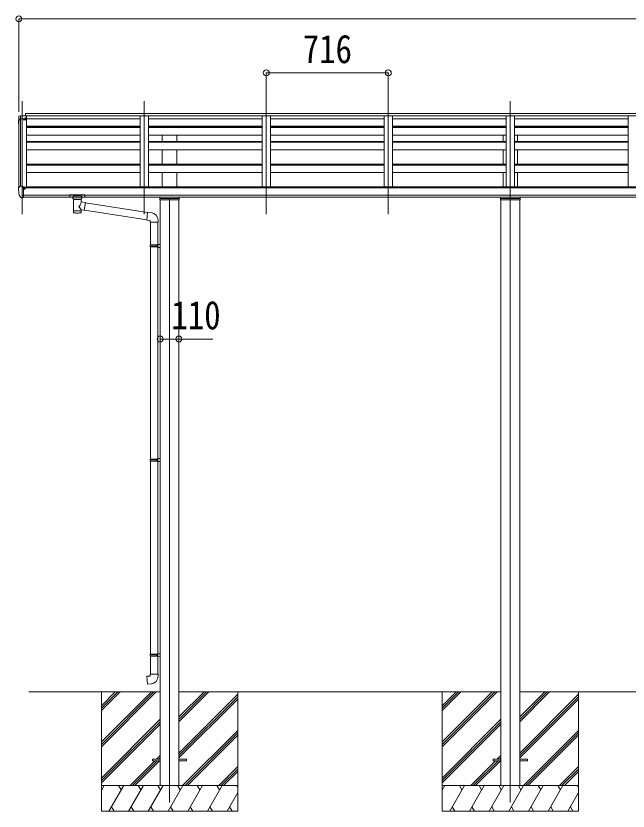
# Model space of a CAD drawing. Units: millimetres at full size, sheet at 1:35. Extents: x -9783 to 9892, y -6828 to 6752.
# Drawn here: x 1713 to 5305, y -4412 to 254 of the extents above; entities that cross this region are included whole.
import ezdxf
from ezdxf.enums import TextEntityAlignment as Align

# ---------------------------------------------------------------- set-up
doc = ezdxf.new("R2010")
doc.units = ezdxf.units.MM
doc.header["$LTSCALE"] = 35
doc.header["$PDMODE"] = 32
doc.header["$PDSIZE"] = 35
for name, color, linetype, lineweight in [('0-0_0', 7, 'Continuous', 9), ('0-1_本体', 4, 'Continuous', 9), ('0-2_部品', 7, 'Continuous', 9), ('0-8_PARTS2', 2, 'Continuous', 9), ('0-A_寸法', 6, 'Continuous', 9)]:
    doc.layers.add(name, color=color, linetype=linetype, lineweight=lineweight)
doc.styles.add('ＭＳ ゴシック', font='')
doc.styles.get('ＭＳ ゴシック').set_extended_font_data('MS Gothic')

msp = doc.modelspace()

# ---------------------------------------------------------------- linework, layer by layer
at = {"layer": '0-0_0'}
for p, q in [((1788.05, -3711.52), (2559.05, -3711.52)), ((2214.05, -3711.52), (2214.05, -4411.52)), ((2214.05, -4005.7), (2508.23, -3711.52)), ((2214.05, -4019.84), (2522.37, -3711.52)), ((2214.05, -4033.98), (2536.51, -3711.52)), ((2214.05, -3821.85), (2324.38, -3711.52)), ((2214.05, -3807.71), (2310.24, -3711.52)), ((2214.05, -3793.57), (2296.1, -3711.52)), ((2669.05, -3887.35), (2844.88, -3711.52)), ((2669.05, -3873.21), (2830.74, -3711.52)), ((2669.05, -3859.07), (2816.6, -3711.52)), ((2669.05, -3711.52), (4559.05, -3711.52)), ((2669.05, -4071.2), (3014.05, -3726.2)), ((3014.05, -3711.52), (3014.05, -4411.52)), ((4214.05, -3711.52), (4214.05, -4411.52)), ((4214.05, -4005.7), (4508.23, -3711.52)), ((4214.05, -4019.84), (4522.37, -3711.52)), ((4214.05, -4033.98), (4536.51, -3711.52)), ((4214.05, -3821.85), (4324.38, -3711.52)), ((4214.05, -3807.71), (4310.24, -3711.52)), ((4214.05, -3793.57), (4296.1, -3711.52)), ((4669.05, -3887.35), (4844.88, -3711.52)), ((4669.05, -3873.21), (4830.74, -3711.52)), ((4669.05, -3859.07), (4816.6, -3711.52)), ((4669.05, -3711.52), (6559.05, -3711.52)), ((4669.05, -4071.2), (5014.05, -3726.2)), ((5014.05, -3711.52), (5014.05, -4411.52)), ((2669.05, -4085.34), (3014.05, -3740.34)), ((2669.05, -4099.48), (3014.05, -3754.49)), ((4669.05, -4085.34), (5014.05, -3740.34)), ((4669.05, -4099.48), (5014.05, -3754.49)), ((2214.05, -4217.83), (2559.05, -3872.83)), ((2214.05, -4231.97), (2559.05, -3886.97)), ((2214.05, -4246.12), (2559.05, -3901.12)), ((4214.05, -4217.83), (4559.05, -3872.83)), ((4214.05, -4231.97), (4559.05, -3886.97)), ((4214.05, -4246.12), (4559.05, -3901.12)), ((2690.86, -4261.52), (3014.05, -3938.33)), ((2705, -4261.52), (3014.05, -3952.47)), ((4690.86, -4261.52), (5014.05, -3938.33)), ((4705, -4261.52), (5014.05, -3952.47)), ((2719.14, -4261.52), (3014.05, -3966.62)), ((4719.14, -4261.52), (5014.05, -3966.62)), ((2536.99, -4107.02), (2559.05, -4084.96)), ((2551.13, -4107.02), (2559.05, -4099.11)), ((4536.99, -4107.02), (4559.05, -4084.96)), ((4551.13, -4107.02), (4559.05, -4099.11)), ((2382.49, -4261.52), (2527.99, -4116.02)), ((2396.63, -4261.52), (2542.13, -4116.02)), ((2410.77, -4261.52), (2556.27, -4116.02)), ((2902.99, -4261.52), (3014.05, -4150.46)), ((4382.49, -4261.52), (4527.99, -4116.02)), ((4396.63, -4261.52), (4542.13, -4116.02)), ((4410.77, -4261.52), (4556.27, -4116.02)), ((4902.99, -4261.52), (5014.05, -4150.46)), ((2917.13, -4261.52), (3014.05, -4164.61)), ((2931.27, -4261.52), (3014.05, -4178.75)), ((4917.13, -4261.52), (5014.05, -4164.61)), ((4931.27, -4261.52), (5014.05, -4178.75)), ((3014.05, -4261.52), (2214.05, -4261.52)), ((2214.05, -4289.02), (2229.93, -4261.52)), ((2258.79, -4411.52), (2345.4, -4261.52)), ((2330.4, -4287.5), (2315.4, -4261.52)), ((2374.26, -4411.52), (2460.87, -4261.52)), ((2445.87, -4287.5), (2430.86, -4261.52)), ((2489.73, -4411.52), (2576.34, -4261.52)), ((2561.34, -4287.5), (2546.34, -4261.52)), ((2605.2, -4411.52), (2691.81, -4261.52)), ((2676.81, -4287.5), (2661.81, -4261.52)), ((2720.67, -4411.52), (2807.28, -4261.52)), ((2792.28, -4287.5), (2777.28, -4261.52)), ((2836.15, -4411.52), (2922.75, -4261.52)), ((2892.75, -4261.52), (2907.75, -4287.5)), ((3008.22, -4261.52), (3014.05, -4271.62)), ((5014.05, -4261.52), (4214.05, -4261.52)), ((4214.05, -4289.02), (4229.93, -4261.52)), ((4258.79, -4411.52), (4345.4, -4261.52)), ((4330.4, -4287.5), (4315.4, -4261.52)), ((4374.26, -4411.52), (4460.87, -4261.52)), ((4445.87, -4287.5), (4430.86, -4261.52)), ((4489.73, -4411.52), (4576.34, -4261.52)), ((4561.34, -4287.5), (4546.34, -4261.52)), ((4605.2, -4411.52), (4691.81, -4261.52)), ((4676.81, -4287.5), (4661.81, -4261.52)), ((4720.67, -4411.52), (4807.28, -4261.52)), ((4792.28, -4287.5), (4777.28, -4261.52)), ((4836.15, -4411.52), (4922.75, -4261.52)), ((4892.75, -4261.52), (4907.75, -4287.5)), ((5008.22, -4261.52), (5014.05, -4271.62)), ((2951.61, -4411.52), (3014.05, -4303.38)), ((4951.61, -4411.52), (5014.05, -4303.38)), ((2273.79, -4385.54), (2288.79, -4411.52)), ((2389.26, -4385.54), (2404.26, -4411.52)), ((2504.73, -4385.54), (2519.73, -4411.52)), ((2620.2, -4385.54), (2635.2, -4411.52)), ((2735.67, -4385.54), (2750.67, -4411.52)), ((2851.14, -4385.54), (2866.14, -4411.52)), ((2966.61, -4385.54), (2981.61, -4411.52)), ((4273.79, -4385.54), (4288.79, -4411.52)), ((4389.26, -4385.54), (4404.26, -4411.52)), ((4504.73, -4385.54), (4519.73, -4411.52)), ((4620.2, -4385.54), (4635.2, -4411.52)), ((4735.67, -4385.54), (4750.67, -4411.52)), ((4851.14, -4385.54), (4866.14, -4411.52)), ((4966.61, -4385.54), (4981.61, -4411.52)), ((2214.05, -4411.52), (3014.05, -4411.52)), ((4214.05, -4411.52), (5014.05, -4411.52))]:
    msp.add_line(p, q, dxfattribs=at)
at = {"layer": '0-1_本体'}
for p, q in [((1730.06, -334.15), (1730.05, -751.86)), ((1731, -333.26), (1738.83, -332.85)), ((1739.05, -332.93), (1739.05, -745.31)), ((1739.13, -333.04), (1739.75, -334.66)), ((7461.05, -332.84), (1769.55, -332.84)), ((1775.05, -332.84), (1775.05, -755.14)), ((1775.05, -349.38), (2441.05, -349.38)), ((2441.05, -332.84), (2441.05, -748.72)), ((2441.05, -332.84), (2491.05, -332.84)), ((2491.05, -332.84), (2491.05, -748.72)), ((2491.05, -349.38), (3157.05, -349.38)), ((3157.05, -332.84), (3157.05, -748.72)), ((3157.05, -332.84), (3207.05, -332.84)), ((3207.05, -332.84), (3207.05, -748.72)), ((3207.05, -349.38), (3873.05, -349.38)), ((3873.05, -332.84), (3873.05, -748.72)), ((3873.05, -332.84), (3923.05, -332.84)), ((3923.05, -332.84), (3923.05, -748.72)), ((3923.05, -349.38), (4589.05, -349.38)), ((4589.05, -332.84), (4589.05, -748.72)), ((4589.05, -332.84), (4639.05, -332.84)), ((4639.05, -332.84), (4639.05, -748.72)), ((4639.05, -349.38), (5305.05, -349.38)), ((5305.05, -332.84), (5305.05, -748.72)), ((5305.05, -332.84), (5355.05, -332.84)), ((1775.05, -392.96), (2441.05, -392.96)), ((1775.05, -395.34), (2441.05, -395.34)), ((2441.05, -398.32), (1775.05, -398.32)), ((2441.05, -400.9), (1775.05, -400.9)), ((2491.05, -392.96), (3157.05, -392.96)), ((2491.05, -395.34), (3157.05, -395.34)), ((3157.05, -398.32), (2491.05, -398.32)), ((3157.05, -400.9), (2491.05, -400.9)), ((2571.55, -398.32), (2571.55, -395.34)), ((2656.55, -398.32), (2656.55, -395.34)), ((3207.05, -392.96), (3873.05, -392.96)), ((3207.05, -395.34), (3873.05, -395.34)), ((3873.05, -398.32), (3207.05, -398.32)), ((3873.05, -400.9), (3207.05, -400.9)), ((3923.05, -392.96), (4589.05, -392.96)), ((3923.05, -395.34), (4589.05, -395.34)), ((4589.05, -398.32), (3923.05, -398.32)), ((4589.05, -400.9), (3923.05, -400.9)), ((4571.55, -398.32), (4571.55, -395.34)), ((4639.05, -392.96), (5305.05, -392.96)), ((4639.05, -395.34), (5305.05, -395.34)), ((5305.05, -398.32), (4639.05, -398.32)), ((5305.05, -400.9), (4639.05, -400.9)), ((4656.55, -398.32), (4656.55, -395.34)), ((2441.05, -445.68), (1775.05, -445.68)), ((3157.05, -445.68), (2491.05, -445.68)), ((2571.55, -481.66), (2571.55, -445.68)), ((2656.55, -481.66), (2656.55, -445.68)), ((3873.05, -445.68), (3207.05, -445.68)), ((4589.05, -445.68), (3923.05, -445.68)), ((4571.55, -481.66), (4571.55, -445.68)), ((5305.05, -445.68), (4639.05, -445.68)), ((4656.55, -481.66), (4656.55, -445.68)), ((2441.05, -481.66), (1775.05, -481.66)), ((2441.05, -486.46), (1775.05, -486.46)), ((3157.05, -481.66), (2491.05, -481.66)), ((3157.05, -486.46), (2491.05, -486.46)), ((3873.05, -481.66), (3207.05, -481.66)), ((3873.05, -486.46), (3207.05, -486.46)), ((4589.05, -481.66), (3923.05, -481.66)), ((4589.05, -486.46), (3923.05, -486.46)), ((5305.05, -481.66), (4639.05, -481.66)), ((5305.05, -486.46), (4639.05, -486.46)), ((2441.05, -530.75), (1775.05, -530.75)), ((3157.05, -530.75), (2491.05, -530.75)), ((2571.55, -614.94), (2571.55, -530.75)), ((2656.55, -614.94), (2656.55, -530.75)), ((3873.05, -530.75), (3207.05, -530.75)), ((4589.05, -530.75), (3923.05, -530.75)), ((4571.55, -614.94), (4571.55, -530.75)), ((5305.05, -530.75), (4639.05, -530.75)), ((4656.55, -614.94), (4656.55, -530.75)), ((2441.05, -614.94), (1775.05, -614.94)), ((2441.05, -621.79), (1775.05, -621.79)), ((3157.05, -614.94), (2491.05, -614.94)), ((3157.05, -621.79), (2491.05, -621.79)), ((3873.05, -614.94), (3207.05, -614.94)), ((3873.05, -621.79), (3207.05, -621.79)), ((4589.05, -614.94), (3923.05, -614.94)), ((4589.05, -621.79), (3923.05, -621.79)), ((5305.05, -614.94), (4639.05, -614.94)), ((5305.05, -621.79), (4639.05, -621.79)), ((2441.05, -665.39), (1775.05, -665.39)), ((3157.05, -665.39), (2491.05, -665.39)), ((2571.55, -748.72), (2571.55, -665.39)), ((2656.55, -748.72), (2656.55, -665.39)), ((3873.05, -665.39), (3207.05, -665.39)), ((4589.05, -665.39), (3923.05, -665.39)), ((4571.55, -748.72), (4571.55, -665.39)), ((5305.05, -665.39), (4639.05, -665.39)), ((4656.55, -748.72), (4656.55, -665.39)), ((1756.55, -755.14), (7471.55, -755.14)), ((1775.05, -748.72), (1775.05, -748.72)), ((1780.05, -748.72), (1780.05, -755.14)), ((7448.05, -748.72), (1780.05, -748.72)), ((1756.55, -796.65), (7471.55, -796.65)), ((1756.55, -808.56), (7471.55, -808.56)), ((2559.05, -825.49), (2559.05, -4261.52)), ((2669.05, -825.49), (2669.05, -4261.52)), ((4559.05, -825.49), (4559.05, -4261.52)), ((4669.05, -825.49), (4669.05, -4261.52))]:
    msp.add_line(p, q, dxfattribs=at)
for points in [[(7461.05, -318.39), (1769.55, -318.39), (1769.55, -332.84)], [(1739.75, -745.31), (1739.75, -332.84), (1775.05, -332.84)]]:
    msp.add_lwpolyline(points, dxfattribs=at)
msp.add_circle((1764.02, -759.81), 3, dxfattribs=at)
for centre, radius, start, end in [((1731.05, -334.26), 1, 93, 173.76966), ((1738.85, -333.15), 0.301, 21.06327, 92.86679)]:
    msp.add_arc(centre, radius, start, end, dxfattribs=at)
at = {"layer": '0-2_部品', "color": 4}
for p, q in [((1728.05, -359.62), (1728.05, -360.25)), ((1734.96, -350.81), (1730.89, -356.62)), ((1738.05, -350.25), (1735.72, -350.39)), ((1738.05, -350.25), (1756.55, -350.25)), ((1750.05, -358.32), (1750.05, -350.25)), ((1756.55, -350.25), (1766.55, -350.33)), ((1756.55, -358.32), (1756.55, -355.43)), ((1766.55, -355.43), (1756.55, -355.43)), ((1766.55, -355.43), (1766.55, -350.33)), ((1767.05, -343.88), (1767.05, -358.32)), ((1767.05, -343.88), (1769.55, -343.88)), ((1768.05, -343.88), (1768.05, -358.32)), ((1734.96, -745.93), (1730.89, -751.74)), ((1750.05, -813.86), (1750.05, -745.36)), ((1751.55, -746.28), (1750.05, -746.28)), ((1751.55, -746.28), (1751.55, -752.45)), ((1728.05, -754.73), (1728.05, -755.36)), ((1756.55, -755.1), (1750.05, -754.7)), ((1761.22, -747.78), (1751.55, -747.06)), ((1751.55, -750.05), (1765.55, -750.1)), ((1761.02, -760.28), (1761.55, -760.28)), ((1761.55, -760.28), (1761.85, -760.28)), ((1762.05, -750.09), (1762.05, -748.19)), ((1766.55, -751.21), (1766.55, -755.19)), ((1742.43, -812.05), (1732.68, -796.67)), ((1748.55, -813.77), (1744.84, -813.54)), ((1748.55, -813.77), (1750.05, -813.86)), ((1750.05, -811.66), (1750.55, -811.66)), ((1750.55, -811.66), (1751.05, -810.66)), ((1756.55, -810.66), (1751.05, -810.66)), ((2560.05, -816.24), (2668.05, -816.24)), ((4560.05, -816.24), (4668.05, -816.24)), ((2514.05, -4107.02), (2514.05, -4116.02)), ((2559.05, -4107.02), (2514.05, -4107.02)), ((2559.05, -4116.02), (2514.05, -4116.02)), ((2714.05, -4107.02), (2669.05, -4107.02)), ((2714.05, -4116.02), (2669.05, -4116.02)), ((2714.05, -4107.02), (2714.05, -4116.02)), ((4514.05, -4107.02), (4514.05, -4116.02)), ((4559.05, -4107.02), (4514.05, -4107.02)), ((4559.05, -4116.02), (4514.05, -4116.02)), ((4714.05, -4107.02), (4669.05, -4107.02)), ((4714.05, -4116.02), (4669.05, -4116.02)), ((4714.05, -4107.02), (4714.05, -4116.02))]:
    msp.add_line(p, q, dxfattribs=at)
at = {"layer": '0-2_部品'}
for p, q in [((2029.55, -796.86), (2029.55, -807.62)), ((2029.55, -797.05), (2029.55, -798.6)), ((2031.55, -796.2), (2114.55, -796.2)), ((2031.55, -798.38), (2114.55, -798.38)), ((2031.55, -808.29), (2046.05, -808.29)), ((2046.05, -815.1), (2046.05, -804.82)), ((2050.15, -819.6), (2050.13, -899.89)), ((2095.95, -837.17), (2095.95, -819.58)), ((2121.17, -841.08), (2095.95, -837.16)), ((2100.05, -815.1), (2100.05, -804.82)), ((2100.05, -808.29), (2114.55, -808.29)), ((2116.55, -796.86), (2116.55, -807.62)), ((2095.97, -899.89), (2095.95, -883.26)), ((2095.95, -883.51), (2114.15, -886.33)), ((2121.17, -841.08), (2114.15, -886.33)), ((2481.32, -941.51), (2114.42, -884.59)), ((2484.98, -899.58), (2120.86, -843.09)), ((2505.97, -899.7), (2485.13, -897.88)), ((2501.05, -955.45), (2547.05, -955.45)), ((2503.05, -955.45), (2503.05, -1089.44)), ((2545.05, -955.45), (2545.05, -1086.88)), ((2547.05, -955.45), (2547.05, -944.53)), ((2501.05, -1091.44), (2502.05, -1089.44)), ((2501.05, -1091.44), (2545.05, -1091.44)), ((2501.05, -1091.44), (2501.05, -1099.44)), ((2501.05, -1099.44), (2545.05, -1099.44)), ((2501.05, -1099.44), (2502.05, -1101.44)), ((2502.05, -1089.44), (2545.05, -1089.44)), ((2502.05, -1101.44), (2545.05, -1101.44)), ((2503.05, -1101.44), (2503.05, -2345.63)), ((2540.57, -1091.44), (2540.14, -1089.44)), ((2543.05, -1086.94), (2559.05, -1086.47)), ((2543.05, -1088.94), (2543.05, -1086.94)), ((2543.05, -1088.94), (2545.05, -1088.94)), ((2543.05, -1103.94), (2543.05, -1101.94)), ((2543.05, -1103.94), (2559.05, -1104.41)), ((2545.05, -1104), (2545.05, -2343.07)), ((2559.05, -1086.47), (2559.05, -1104.41)), ((2501.05, -2347.63), (2502.05, -2345.63)), ((2501.05, -2347.63), (2545.05, -2347.63)), ((2501.05, -2347.63), (2501.05, -2355.63)), ((2501.05, -2355.63), (2545.05, -2355.63)), ((2501.05, -2355.63), (2502.05, -2357.63)), ((2502.05, -2345.63), (2545.05, -2345.63)), ((2502.05, -2357.63), (2545.05, -2357.63)), ((2503.05, -2357.63), (2503.05, -3490.79)), ((2540.57, -2347.63), (2540.14, -2345.63)), ((2543.05, -2343.13), (2559.05, -2342.66)), ((2543.05, -2345.13), (2543.05, -2343.13)), ((2543.05, -2345.13), (2545.05, -2345.13)), ((2543.05, -2360.13), (2543.05, -2358.13)), ((2543.05, -2360.13), (2559.05, -2360.6)), ((2545.05, -2360.19), (2545.05, -3488.23)), ((2559.05, -2342.66), (2559.05, -2360.6)), ((2501.05, -3492.79), (2502.05, -3490.79)), ((2501.05, -3492.79), (2545.05, -3492.79)), ((2501.05, -3492.79), (2501.05, -3500.79)), ((2502.05, -3490.79), (2545.05, -3490.79)), ((2540.57, -3492.79), (2540.14, -3490.79)), ((2543.05, -3488.29), (2559.05, -3487.82)), ((2543.05, -3490.29), (2543.05, -3488.29)), ((2543.05, -3490.29), (2545.05, -3490.29)), ((2559.05, -3487.82), (2559.05, -3505.76)), ((2501.05, -3500.79), (2545.05, -3500.79)), ((2501.05, -3500.79), (2502.05, -3502.79)), ((2502.05, -3502.79), (2545.05, -3502.79)), ((2503.05, -3502.79), (2503.05, -3608.93)), ((2543.05, -3505.29), (2543.05, -3503.29)), ((2543.05, -3505.29), (2559.05, -3505.76)), ((2545.05, -3505.35), (2545.05, -3608.93)), ((2501.05, -3608.93), (2547.05, -3608.93)), ((2501.05, -3618.93), (2501.05, -3608.93)), ((2547.05, -3608.93), (2547.05, -3619.84))]:
    msp.add_line(p, q, dxfattribs=at)
at = {"layer": '0-2_部品', "color": 4}
for points in [[(1750.05, -745.36), (1738.05, -745.36), (1735.72, -745.5)], [(1756.55, -810.66), (1756.55, -752.45), (1751.55, -752.45)], [(1761.22, -747.78), (1761.39, -747.8), (1761.55, -747.83), (1761.69, -747.87), (1761.82, -747.92), (1761.92, -747.98), (1761.99, -748.05), (1762.04, -748.12), (1762.05, -748.19)], [(1761.85, -759.09), (1761.85, -760.28), (1766.55, -760.28)], [(1766.55, -758.66), (1766.55, -760.28), (1767.02, -760.28)], [(1750.05, -799.97), (1753.21, -799.56), (1756.55, -799.13)], [(2671.05, -808.56), (2671.05, -825.49), (2557.05, -825.49), (2557.05, -808.56)], [(4671.05, -808.56), (4671.05, -825.49), (4557.05, -825.49), (4557.05, -808.56)]]:
    msp.add_lwpolyline(points, dxfattribs=at)
at = {"layer": '0-2_部品'}
for points in [[(2029.55, -796.86), (2029.59, -796.67), (2029.67, -796.53), (2029.77, -796.44), (2029.87, -796.38), (2029.99, -796.33), (2030.28, -796.27), (2030.77, -796.22), (2031.31, -796.2), (2031.55, -796.2)], [(2029.55, -807.62), (2029.59, -807.82), (2029.67, -807.96), (2029.77, -808.05), (2029.87, -808.11), (2029.99, -808.16), (2030.28, -808.22), (2030.77, -808.26), (2031.31, -808.28), (2031.55, -808.29)], [(2046.09, -815.04), (2046.06, -815.39), (2046.31, -816.35), (2046.83, -817.23), (2047.63, -818.07), (2048.75, -818.87), (2050.15, -819.6)], [(2095.95, -819.58), (2096.18, -819.49), (2097.54, -818.75), (2098.65, -817.91), (2099.41, -817.04), (2099.87, -816.14), (2100.04, -815.26)], [(2114.55, -796.2), (2114.9, -796.2), (2115.43, -796.23), (2115.88, -796.28), (2116.18, -796.36), (2116.35, -796.46), (2116.47, -796.59), (2116.54, -796.77), (2116.55, -796.86)], [(2114.55, -808.29), (2114.9, -808.28), (2115.43, -808.26), (2115.88, -808.21), (2116.18, -808.13), (2116.35, -808.03), (2116.47, -807.89), (2116.54, -807.71), (2116.55, -807.62)], [(2485.13, -897.88), (2481.12, -943.7), (2501.05, -945.45), (2501.05, -955.45)], [(2540.57, -1091.44), (2540.57, -1099.44), (2540.14, -1101.44)], [(2543.05, -1101.94), (2545.05, -1101.94), (2545.05, -1088.94)], [(2540.57, -2347.63), (2540.57, -2355.63), (2540.14, -2357.63)], [(2543.05, -2358.13), (2545.05, -2358.13), (2545.05, -2345.13)], [(2540.57, -3492.79), (2540.57, -3500.79), (2540.14, -3502.79)], [(2543.05, -3503.29), (2545.05, -3503.29), (2545.05, -3490.29)], [(2505.97, -3664.67), (2485.13, -3666.5), (2481.12, -3620.67), (2501.05, -3618.93)]]:
    msp.add_lwpolyline(points, dxfattribs=at)
at = {"layer": '0-2_部品', "color": 4}
for centre, radius, start, end in [((1731.05, -359.62), 3, 93, 180), ((1930.05, -360.25), 202, 180, 188.08549), ((1735.78, -351.39), 1, 93.5, 145), ((1735.78, -746.5), 1, 93.5, 145), ((1731.05, -754.73), 3, 93, 180), ((1920.54, -755.36), 192.49, 180.0008, 192.1233), ((1764.05, -760.28), 2.5, 151.64236, 180), ((1764.05, -760.28), 2.5, 0, 151.64236), ((1735.28, -795.17), 3, 191.83348, 210), ((1745.02, -810.55), 3, 210, 266.5)]:
    msp.add_arc(centre, radius, start, end, dxfattribs=at)
at = {"layer": '0-2_部品'}
for centre, start, end in [((2502.05, -944.53), 0, 85), ((2502.05, -3619.84), 275, 0)]:
    msp.add_arc(centre, 45, start, end, dxfattribs=at)
at = {"layer": '0-2_部品', "color": 4}
msp.add_ellipse((1765.55, -751.21), major_axis=(-0.02, 1.1), ratio=0.906239, start_param=4.6917496, end_param=6.2625459, dxfattribs=at)
at = {"layer": '0-2_部品'}
for centre, major_axis, ratio, start_param, end_param in [((2031.55, -798.6), (2, 0), 0.109601, 1.5707963, 3.1415927), ((2073.05, -804.82), (27, 0), 0.122176, 6.2831853, 9.424778), ((2073.06, -820.05), (-22.91, 0.42), 0.072511, 0.0008029, 1.5715993), ((2073.06, -821.67), (-22.91, 0.42), 0.072511, 0.0008029, 1.5715993), ((2073.04, -820.05), (22.92, 0.42), 0.07247, 4.71158, 6.2823764), ((2073.04, -821.67), (22.92, 0.42), 0.07247, 4.71158, 6.2823764), ((2073.05, -863.71), (-22.81, -26.62), 0.234429, 1.6855472, 3.1268519), ((2084.05, -815.1), (16, 0), 0.361356, 6.2636979, 6.2831853), ((2114.55, -798.6), (2, 0), 0.109601, 0, 1.5707963), ((2075.6, -861.06), (20.32, -22.25), 0.045535, 0.0389954, 1.3075346), ((2073.05, -899.89), (22.92, 0), 0.101955, 3.1415499, 6.2833984), ((2073.05, -887.45), (22.91, 0), 0.122865, 3.1415927, 6.2831853)]:
    msp.add_ellipse(centre, major_axis=major_axis, ratio=ratio, start_param=start_param, end_param=end_param, dxfattribs=at)
at = {"layer": '0-8_PARTS2'}
for p, q in [((1750.05, -909.18), (1750.05, -246.65)), ((2466.05, -909.18), (2466.05, -246.65)), ((3182.05, -909.18), (3182.05, -246.65)), ((3898.05, -909.18), (3898.05, -246.65)), ((4614.05, -909.18), (4614.05, -246.65)), ((2614.05, -815.38), (2614.05, -4361.52)), ((4614.05, -815.38), (4614.05, -4361.52))]:
    msp.add_line(p, q, dxfattribs=at)
at = {"layer": '0-A_寸法'}
for p, q in [((1730.06, 236.84), (1730.06, -308.79)), ((1730.06, 236.84), (7498.04, 236.84)), ((3182.05, -79.78), (3182.05, -308.79)), ((3182.05, -79.78), (3898.05, -79.78)), ((3898.05, -79.78), (3898.05, -308.79)), ((2559.05, -1641.7), (2669.05, -1641.7)), ((2669.05, -1641.7), (2869.05, -1641.7))]:
    msp.add_line(p, q, dxfattribs=at)
for p in [(1730.06, 236.84), (3182.05, -79.78), (3898.05, -79.78), (2559.05, -1641.7), (2669.05, -1641.7)]:
    msp.add_point(p, dxfattribs=at)

# ---------------------------------------------------------------- texts
at = {"layer": '0-A_寸法', "color": 7, "style": 'ＭＳ ゴシック', "width": 0.85}
for s, p in [('716', (3395.67, -72.78)), ('110', (2624.67, -1634.7))]:
    msp.add_text(s, height=166.8, dxfattribs=at).set_placement(p, align=Align.BOTTOM_LEFT)

doc.saveas('drawing.dxf')
